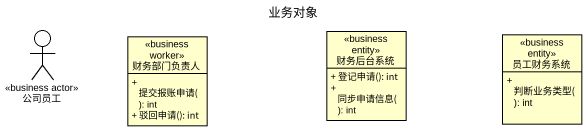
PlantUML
@startuml
title 业务对象
allowmixing
hide circle
hide empty members
skinparam classAttributeIconSize 0
actor 公司员工 <<business actor>>
class 财务部门负责人 <<business worker>> {
  + 提交报账申请(): int
  + 驳回申请(): int
}
class 财务后台系统 <<business entity>> {
  + 登记申请(): int
  + 同步申请信息(): int
}
class 员工财务系统 <<business entity>> {
  + 判断业务类型(): int
}
@enduml
